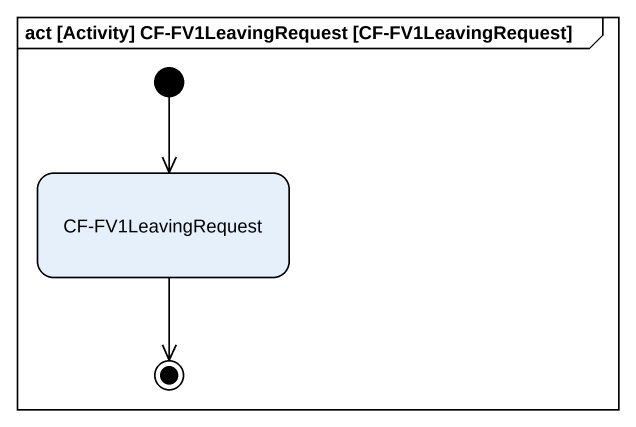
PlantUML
@startuml
mainframe act [Activity] CF-FV1LeavingRequest [CF-FV1LeavingRequest]
hide empty description
state "CF-FV1LeavingRequest" as CF_FV1LeavingRequest
[*] --> CF_FV1LeavingRequest
CF_FV1LeavingRequest --> [*]
@enduml
